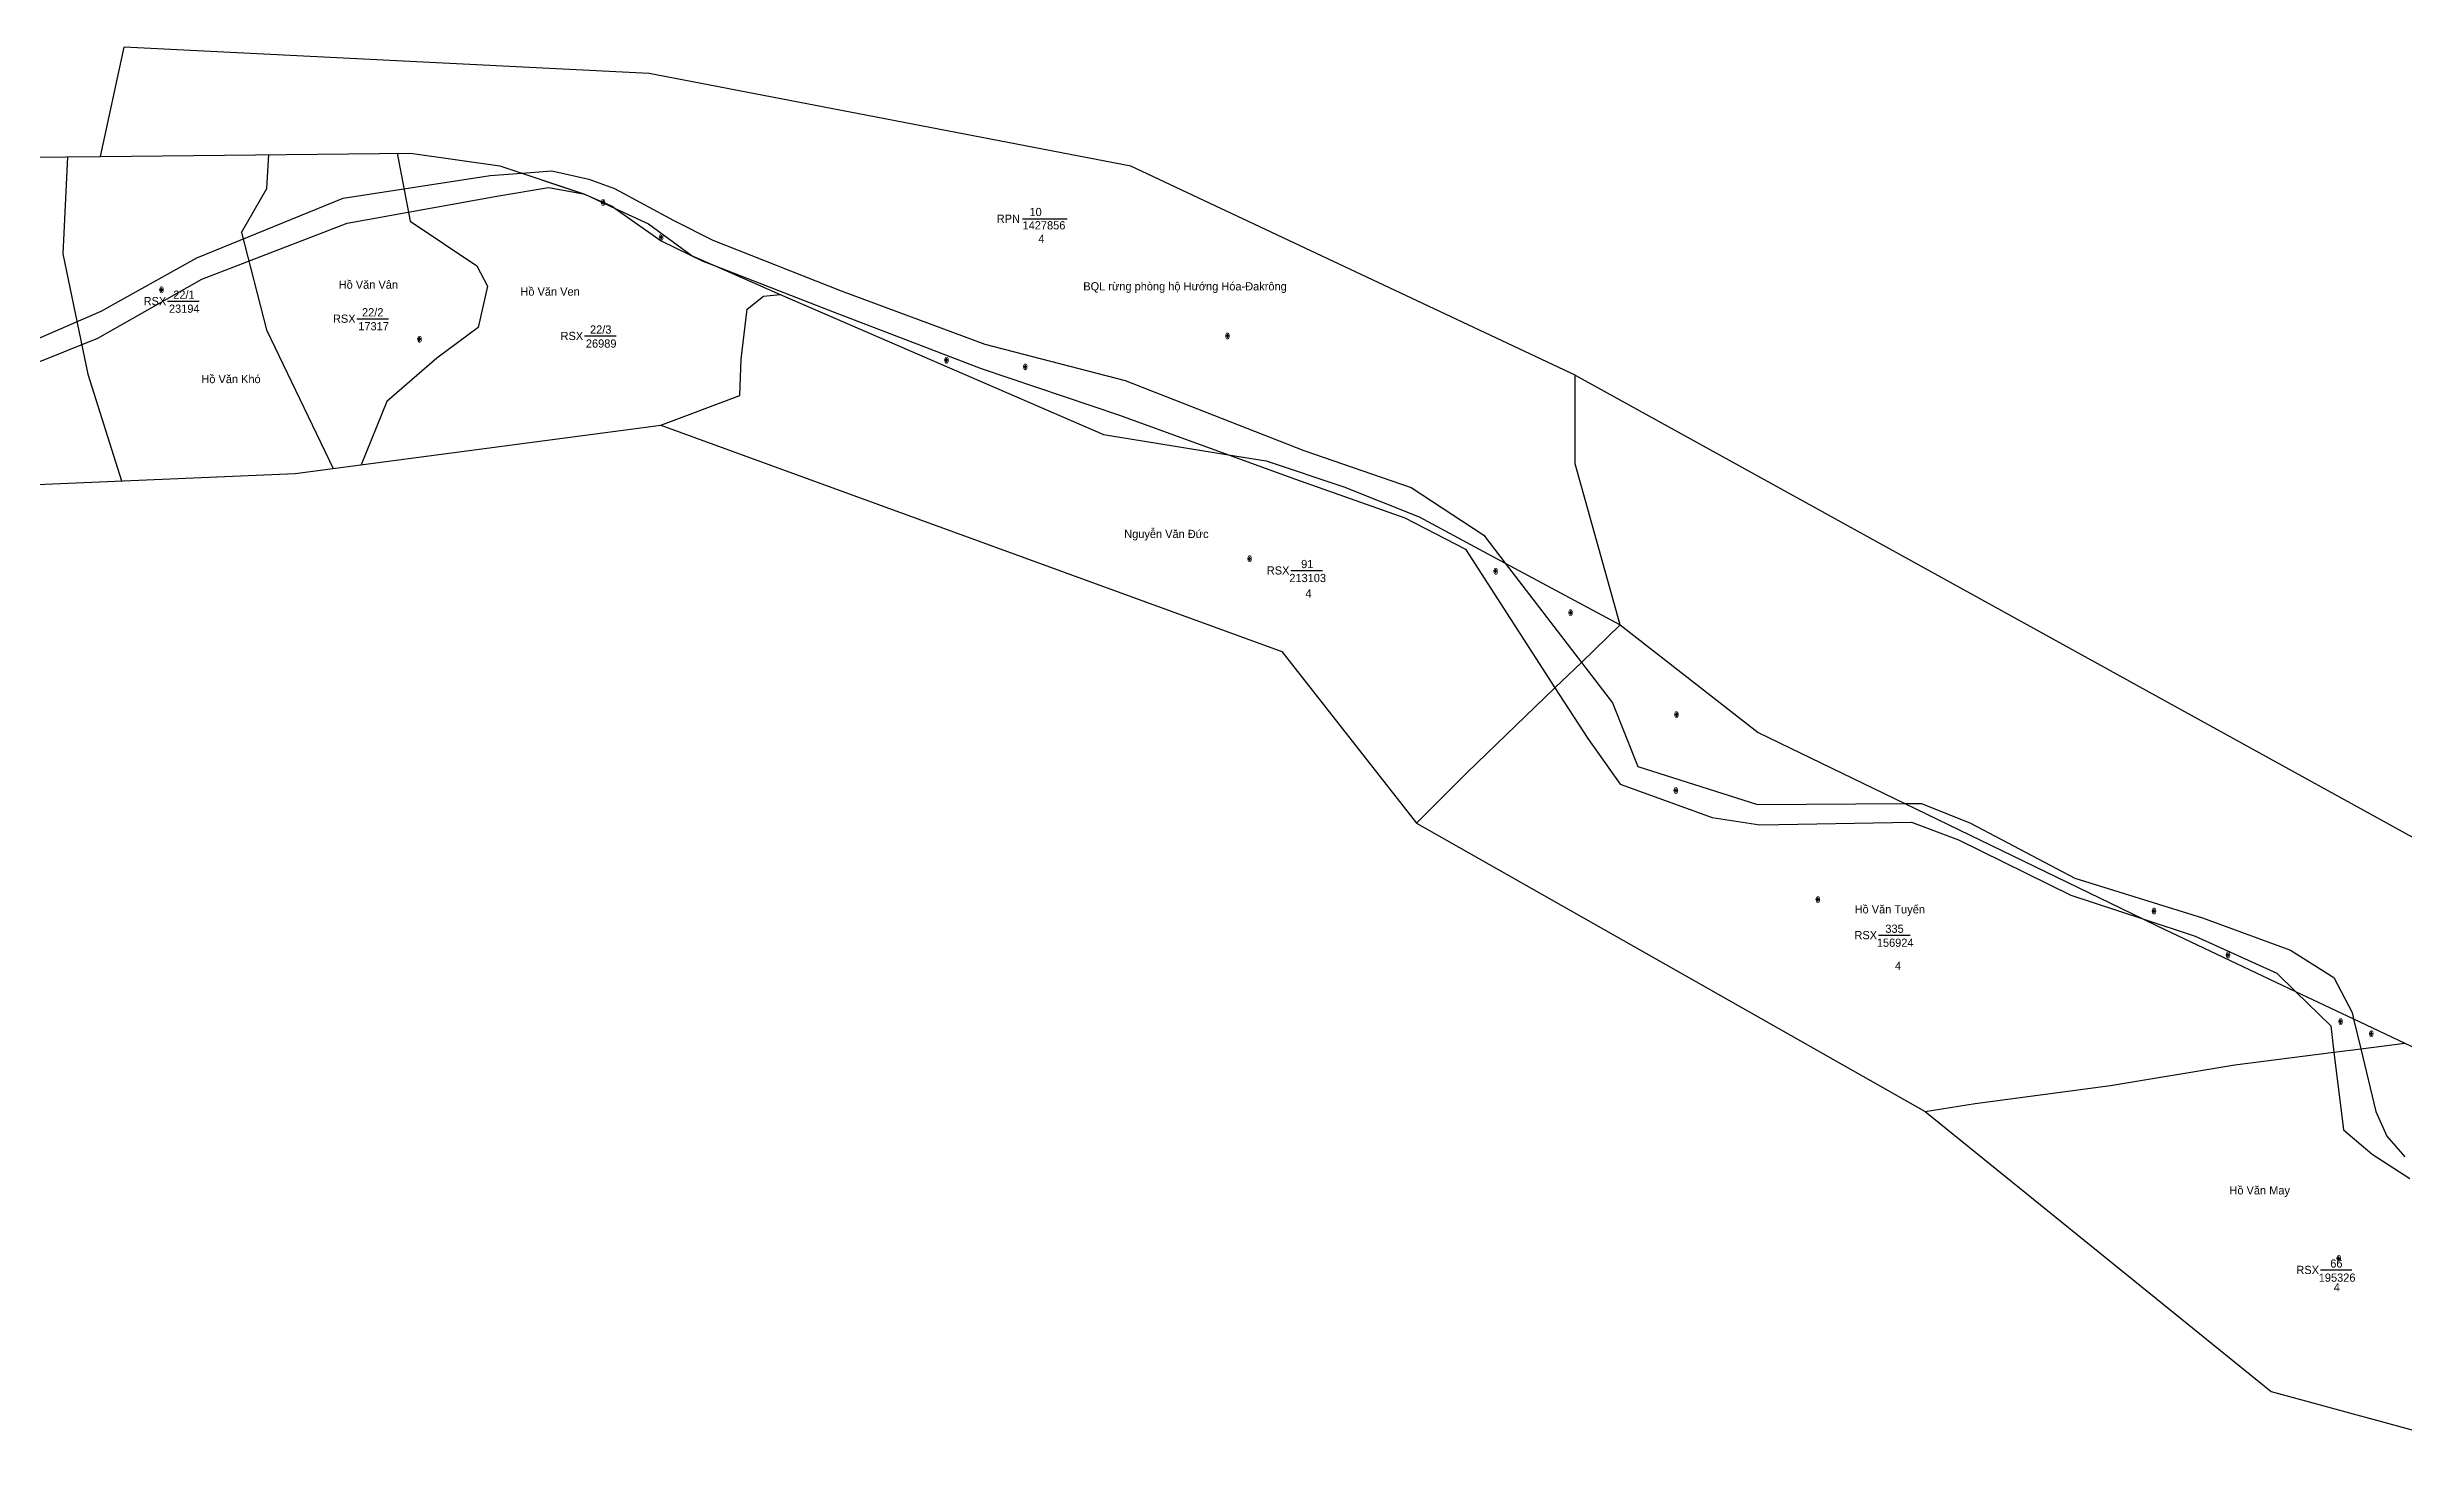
# Model space of a CAD drawing. Extents: x 554102 to 558995, y 1848938 to 1850054.
# Drawn here: x 556257 to 557691, y 1849192 to 1850054 of the extents above; entities that cross this region are included whole.
import ezdxf

# ---------------------------------------------------------------- set-up
doc = ezdxf.new("R2010")
doc.units = 0
for name, color, linetype in [('Level 10', 7, 'Continuous'), ('Level 11', 7, 'Continuous'), ('Level 13', 7, 'Continuous'), ('Level 14', 7, 'Continuous'), ('Level 15', 7, 'Continuous'), ('Level 16', 7, 'Continuous'), ('Level 17', 7, 'Continuous'), ('Level 2', 7, 'Continuous'), ('Level 20', 7, 'Continuous'), ('Level 36', 7, 'Continuous')]:
    doc.layers.add(name, color=color, linetype=linetype)

msp = doc.modelspace()

# ---------------------------------------------------------------- linework, layer by layer
at = {"layer": 'Level 10'}
for p, q in [((556289.9, 1849987.9), (556304.2, 1850054.4)), ((556623.4, 1850038.4), (556304.2, 1850054.4)), ((556916.4, 1849982), (556623.4, 1850038.4)), ((556247.8, 1849987.4), (556289.9, 1849987.9)), ((556289.9, 1849987.9), (556478.4, 1849989.9)), ((556478.4, 1849989.9), (556532.7, 1849982.2)), ((556532.7, 1849982.2), (556546, 1849977.8)), ((557186.4, 1849854.8), (556916.4, 1849982)), ((556437.5, 1849962.6), (556526.7, 1849976.3)), ((556526.7, 1849976.3), (556546, 1849977.8)), ((556530.9, 1849963.7), (556562.2, 1849969)), ((556546, 1849977.8), (556564.3, 1849979.2)), ((556546, 1849977.8), (556583.7, 1849965.2)), ((556562.2, 1849969), (556583.6, 1849965.2)), ((556564.3, 1849979.2), (556586.7, 1849974.1)), ((556586.7, 1849974.1), (556602.3, 1849968.3)), ((556602.3, 1849968.3), (556638.4, 1849948.9)), ((556348.5, 1849926.2), (556437.5, 1849962.6)), ((556439.9, 1849947.4), (556530.9, 1849963.7)), ((556583.6, 1849965.2), (556587.3, 1849963.5)), ((556583.7, 1849965.2), (556587.3, 1849963.5)), ((556587.3, 1849963.5), (556601, 1849957.6)), ((556587.3, 1849963.5), (556602.8, 1849956.3)), ((556601, 1849957.6), (556602.8, 1849956.3)), ((556602.8, 1849956.3), (556630.7, 1849936.5)), ((556602.8, 1849956.3), (556623, 1849946.9)), ((556351.4, 1849913.3), (556439.9, 1849947.4)), ((556623, 1849946.9), (556649.6, 1849927.4)), ((556638.4, 1849948.9), (556662.2, 1849936.9)), ((556290.3, 1849893.7), (556348.5, 1849926.2)), ((556630.7, 1849936.5), (556656, 1849924.2)), ((556649.6, 1849927.4), (556663.6, 1849921.3)), ((556656, 1849924.2), (556663.6, 1849921.3)), ((556662.2, 1849936.9), (556740.3, 1849906.1)), ((556288.3, 1849877.4), (556351.4, 1849913.3)), ((556663.6, 1849921.3), (556736, 1849893.2)), ((556663.6, 1849921.3), (556703.2, 1849904)), ((556679.5, 1849864.5), (556683, 1849895)), ((556683, 1849895), (556693, 1849903)), ((556693, 1849903), (556703.2, 1849904)), ((556703.2, 1849904), (556899.7, 1849818.7)), ((556740.3, 1849906.1), (556827.6, 1849873.8)), ((556194.6, 1849852.5), (556290.3, 1849893.7)), ((556736, 1849893.2), (556825.3, 1849859)), ((556196.4, 1849840.4), (556288.3, 1849877.4)), ((556827.6, 1849873.8), (556912.9, 1849851.7)), ((556678.5, 1849842.5), (556679.5, 1849864.5)), ((556825.3, 1849859), (556909.5, 1849830.6)), ((556912.9, 1849851.7), (557021.5, 1849809)), ((557186.4, 1849800.9), (557186.4, 1849854.8)), ((557186.4, 1849854.8), (557535.3, 1849662.3)), ((556630.5, 1849824.5), (556678.5, 1849842.5)), ((556408.2, 1849795), (556630.5, 1849824.5)), ((556630.5, 1849824.5), (557008.2, 1849686.7)), ((556909.5, 1849830.6), (556975.7, 1849806.5)), ((556899.7, 1849818.7), (556975.7, 1849806.5)), ((557021.5, 1849809), (557086.8, 1849786.5)), ((556157.1, 1849784.3), (556408.2, 1849795)), ((556975.7, 1849806.5), (557016.4, 1849791.6)), ((556975.7, 1849806.5), (556998.7, 1849802.8)), ((556998.7, 1849802.8), (557045.8, 1849787)), ((557213.9, 1849703), (557186.4, 1849800.9)), ((557016.4, 1849791.6), (557082.9, 1849768.1)), ((557045.8, 1849787), (557091.7, 1849768.7)), ((557086.8, 1849786.5), (557130.9, 1849757.6)), ((557082.9, 1849768.1), (557119.8, 1849749)), ((557091.7, 1849768.7), (557144, 1849740.6)), ((557130.9, 1849757.6), (557144, 1849740.6)), ((557119.8, 1849749), (557174.2, 1849664.7)), ((557144, 1849740.6), (557190.3, 1849680.2)), ((557144, 1849740.6), (557213.9, 1849703)), ((557190.3, 1849680.2), (557213.9, 1849703)), ((557213.9, 1849703), (557297.8, 1849637.6)), ((557008.2, 1849686.7), (557090, 1849582.3)), ((557174.2, 1849664.7), (557190.3, 1849680.2)), ((557190.3, 1849680.2), (557209.2, 1849655.6)), ((557120.6, 1849613), (557174.2, 1849664.7)), ((557174.2, 1849664.7), (557194.2, 1849633.9)), ((557209.2, 1849655.6), (557224.6, 1849616.9)), ((557535.3, 1849662.3), (557930.7, 1849444.2)), ((557297.8, 1849637.6), (557386.9, 1849594.4)), ((557194.2, 1849633.9), (557213.8, 1849606.1)), ((557090, 1849582.3), (557120.6, 1849613)), ((557224.6, 1849616.9), (557297.4, 1849593.7)), ((557213.8, 1849606.1), (557269.7, 1849585.9)), ((557297.4, 1849593.7), (557386.9, 1849594.4)), ((557386.9, 1849594.4), (557531.6, 1849524.2)), ((557386.9, 1849594.4), (557397, 1849594.4)), ((557397, 1849594.4), (557426.9, 1849582.4)), ((557090, 1849582.3), (557399.2, 1849407.1)), ((557269.7, 1849585.9), (557298.7, 1849581.3)), ((557298.7, 1849581.3), (557390.9, 1849583.1)), ((557390.9, 1849583.1), (557419.6, 1849572.3)), ((557426.9, 1849582.4), (557490.2, 1849548.9)), ((557419.6, 1849572.3), (557487.9, 1849538.6)), ((557487.9, 1849538.6), (557531.6, 1849524.2)), ((557490.2, 1849548.9), (557567.9, 1849524.9)), ((557531.6, 1849524.2), (557563.4, 1849513.7)), ((557531.6, 1849524.2), (557540.7, 1849519.8)), ((557567.9, 1849524.9), (557621.5, 1849505.1)), ((557540.7, 1849519.8), (557624.4, 1849480.1)), ((557563.4, 1849513.7), (557613.1, 1849491.1)), ((557621.5, 1849505.1), (557647.7, 1849488.5)), ((557613.1, 1849491.1), (557624.4, 1849480.1)), ((557624.4, 1849480.1), (557645.9, 1849459.2)), ((557624.4, 1849480.1), (557659.8, 1849463.4)), ((557647.7, 1849488.5), (557658.9, 1849467.2)), ((557658.9, 1849467.2), (557659.8, 1849463.4)), ((557645.9, 1849459.2), (557647.8, 1849443.2)), ((557659.8, 1849463.4), (557664.1, 1849445.2)), ((557659.8, 1849463.4), (557690.9, 1849448.6)), ((557511.9, 1849422.8), (557587.5, 1849435.5)), ((557587.5, 1849435.5), (557647.8, 1849443.2)), ((557647.8, 1849443.2), (557664.1, 1849445.2)), ((557647.8, 1849443.2), (557653.6, 1849395.9)), ((557664.1, 1849445.2), (557690.9, 1849448.6)), ((557664.1, 1849445.2), (557673.3, 1849407.1)), ((557690.9, 1849448.6), (557709.2, 1849440)), ((557429.7, 1849411.9), (557511.9, 1849422.8)), ((557399.2, 1849407.1), (557429.7, 1849411.9)), ((557399.2, 1849407.1), (557609.7, 1849236.8)), ((557673.3, 1849407.1), (557679.9, 1849392)), ((557653.6, 1849395.9), (557671, 1849381)), ((557671, 1849381), (557693.9, 1849366.3)), ((557679.9, 1849392), (557690.9, 1849379.5)), ((557609.7, 1849236.8), (557773.8, 1849192.1))]:
    msp.add_line(p, q, dxfattribs=at)
at = {"layer": 'Level 11'}
for p, q in [((556594.7, 1849959.9), (556594.1, 1849959.9)), ((556595.4, 1849960.5), (556594.7, 1849959.9)), ((556594.7, 1849959.9), (556595.4, 1849959.3)), ((556595.4, 1849961.2), (556595.4, 1849960.5)), ((556596, 1849959.9), (556595.4, 1849960.5)), ((556595.4, 1849959.3), (556596, 1849959.9)), ((556595.4, 1849959.3), (556595.4, 1849958.7)), ((556596.6, 1849959.9), (556596, 1849959.9)), ((556630.1, 1849938.8), (556629.5, 1849938.8)), ((556630.7, 1849939.4), (556630.1, 1849938.8)), ((556630.1, 1849938.8), (556630.7, 1849938.1)), ((556630.7, 1849940), (556630.7, 1849939.4)), ((556631.4, 1849938.8), (556630.7, 1849939.4)), ((556630.7, 1849938.1), (556631.4, 1849938.8)), ((556630.7, 1849938.1), (556630.7, 1849937.5)), ((556632, 1849938.8), (556631.4, 1849938.8)), ((556326.2, 1849906.8), (556325.6, 1849906.8)), ((556326.8, 1849907.4), (556326.2, 1849906.8)), ((556326.2, 1849906.8), (556326.8, 1849906.1)), ((556326.8, 1849908), (556326.8, 1849907.4)), ((556327.5, 1849906.8), (556326.8, 1849907.4)), ((556326.8, 1849906.1), (556327.5, 1849906.8)), ((556326.8, 1849906.1), (556326.8, 1849905.5)), ((556328.1, 1849906.8), (556327.5, 1849906.8)), ((556975, 1849879.9), (556975, 1849879.3)), ((556483.1, 1849876.7), (556482.5, 1849876.7)), ((556483.7, 1849877.3), (556483.1, 1849876.7)), ((556483.1, 1849876.7), (556483.7, 1849876)), ((556483.7, 1849877.9), (556483.7, 1849877.3)), ((556484.4, 1849876.7), (556483.7, 1849877.3)), ((556483.7, 1849876), (556484.4, 1849876.7)), ((556483.7, 1849876), (556483.7, 1849875.4)), ((556485, 1849876.7), (556484.4, 1849876.7)), ((556974.4, 1849878.7), (556973.8, 1849878.7)), ((556975, 1849879.3), (556974.4, 1849878.7)), ((556974.4, 1849878.7), (556975, 1849878.1)), ((556975.6, 1849878.7), (556975, 1849879.3)), ((556975, 1849878.1), (556975.6, 1849878.7)), ((556975, 1849878.1), (556975, 1849877.4)), ((556976.3, 1849878.7), (556975.6, 1849878.7)), ((556803.5, 1849863.9), (556802.9, 1849863.9)), ((556804.1, 1849864.5), (556803.5, 1849863.9)), ((556803.5, 1849863.9), (556804.1, 1849863.2)), ((556804.1, 1849865.1), (556804.1, 1849864.5)), ((556804.8, 1849863.9), (556804.1, 1849864.5)), ((556804.1, 1849863.2), (556804.8, 1849863.9)), ((556804.1, 1849863.2), (556804.1, 1849862.6)), ((556805.4, 1849863.9), (556804.8, 1849863.9)), ((556851.4, 1849859.9), (556850.8, 1849859.9)), ((556852.1, 1849860.5), (556851.4, 1849859.9)), ((556851.4, 1849859.9), (556852.1, 1849859.3)), ((556852.1, 1849861.1), (556852.1, 1849860.5)), ((556852.7, 1849859.9), (556852.1, 1849860.5)), ((556852.1, 1849859.3), (556852.7, 1849859.9)), ((556852.1, 1849859.3), (556852.1, 1849858.6)), ((556853.3, 1849859.9), (556852.7, 1849859.9)), ((556987.8, 1849743.2), (556987.2, 1849743.2)), ((556988.5, 1849743.8), (556987.8, 1849743.2)), ((556987.8, 1849743.2), (556988.5, 1849742.5)), ((556988.5, 1849744.4), (556988.5, 1849743.8)), ((556989.1, 1849743.2), (556988.5, 1849743.8)), ((556988.5, 1849742.5), (556989.1, 1849743.2)), ((556988.5, 1849742.5), (556988.5, 1849741.9)), ((556989.7, 1849743.2), (556989.1, 1849743.2)), ((557138.1, 1849736.2), (557137.5, 1849735.6)), ((557138.1, 1849736.9), (557138.1, 1849736.2)), ((557138.7, 1849735.6), (557138.1, 1849736.2)), ((557137.5, 1849735.6), (557136.8, 1849735.6)), ((557137.5, 1849735.6), (557138.1, 1849735)), ((557138.1, 1849735), (557138.7, 1849735.6)), ((557138.1, 1849735), (557138.1, 1849734.4)), ((557139.3, 1849735.6), (557138.7, 1849735.6)), ((557183, 1849710.4), (557182.4, 1849710.4)), ((557183.6, 1849711), (557183, 1849710.4)), ((557183, 1849710.4), (557183.6, 1849709.8)), ((557183.6, 1849711.7), (557183.6, 1849711)), ((557184.2, 1849710.4), (557183.6, 1849711)), ((557183.6, 1849709.8), (557184.2, 1849710.4)), ((557183.6, 1849709.8), (557183.6, 1849709.2)), ((557184.9, 1849710.4), (557184.2, 1849710.4)), ((557247.4, 1849648.4), (557246.8, 1849648.4)), ((557248, 1849649), (557247.4, 1849648.4)), ((557247.4, 1849648.4), (557248, 1849647.7)), ((557248, 1849649.6), (557248, 1849649)), ((557248.6, 1849648.4), (557248, 1849649)), ((557248, 1849647.7), (557248.6, 1849648.4)), ((557248, 1849647.7), (557248, 1849647.1)), ((557249.3, 1849648.4), (557248.6, 1849648.4)), ((557247, 1849602.2), (557246.3, 1849602.2)), ((557247.6, 1849602.8), (557247, 1849602.2)), ((557247, 1849602.2), (557247.6, 1849601.6)), ((557247.6, 1849603.5), (557247.6, 1849602.8)), ((557248.2, 1849602.2), (557247.6, 1849602.8)), ((557247.6, 1849601.6), (557248.2, 1849602.2)), ((557247.6, 1849601.6), (557247.6, 1849601)), ((557248.8, 1849602.2), (557248.2, 1849602.2)), ((557333.3, 1849535.9), (557332.7, 1849535.9)), ((557333.9, 1849536.6), (557333.3, 1849535.9)), ((557333.3, 1849535.9), (557333.9, 1849535.3)), ((557333.9, 1849537.2), (557333.9, 1849536.6)), ((557334.6, 1849535.9), (557333.9, 1849536.6)), ((557333.9, 1849535.3), (557334.6, 1849535.9)), ((557335.2, 1849535.9), (557334.6, 1849535.9)), ((557333.9, 1849535.3), (557333.9, 1849534.7)), ((557537.7, 1849528.9), (557537.1, 1849528.9)), ((557538.3, 1849529.5), (557537.7, 1849528.9)), ((557537.7, 1849528.9), (557538.3, 1849528.3)), ((557538.3, 1849530.2), (557538.3, 1849529.5)), ((557539, 1849528.9), (557538.3, 1849529.5)), ((557538.3, 1849528.3), (557539, 1849528.9)), ((557538.3, 1849528.3), (557538.3, 1849527.7)), ((557539.6, 1849528.9), (557539, 1849528.9)), ((557582.7, 1849502.2), (557582.1, 1849502.2)), ((557583.4, 1849502.8), (557582.7, 1849502.2)), ((557582.7, 1849502.2), (557583.4, 1849501.6)), ((557583.4, 1849503.4), (557583.4, 1849502.8)), ((557584, 1849502.2), (557583.4, 1849502.8)), ((557583.4, 1849501.6), (557584, 1849502.2)), ((557583.4, 1849501.6), (557583.4, 1849500.9)), ((557584.6, 1849502.2), (557584, 1849502.2)), ((557651.1, 1849461.7), (557650.5, 1849461.7)), ((557651.8, 1849462.3), (557651.1, 1849461.7)), ((557651.1, 1849461.7), (557651.8, 1849461)), ((557651.8, 1849462.9), (557651.8, 1849462.3)), ((557652.4, 1849461.7), (557651.8, 1849462.3)), ((557651.8, 1849461), (557652.4, 1849461.7)), ((557651.8, 1849461), (557651.8, 1849460.4)), ((557653, 1849461.7), (557652.4, 1849461.7)), ((557669.8, 1849454.3), (557669.2, 1849454.3)), ((557670.4, 1849454.9), (557669.8, 1849454.3)), ((557669.8, 1849454.3), (557670.4, 1849453.7)), ((557670.4, 1849455.6), (557670.4, 1849454.9)), ((557671.1, 1849454.3), (557670.4, 1849454.9)), ((557670.4, 1849453.7), (557671.1, 1849454.3)), ((557670.4, 1849453.7), (557670.4, 1849453.1)), ((557671.7, 1849454.3), (557671.1, 1849454.3)), ((557650.1, 1849317.7), (557649.4, 1849317.7)), ((557650.7, 1849318.3), (557650.1, 1849317.7)), ((557650.1, 1849317.7), (557650.7, 1849317)), ((557650.7, 1849318.9), (557650.7, 1849318.3)), ((557651.3, 1849317.7), (557650.7, 1849318.3)), ((557650.7, 1849317), (557651.3, 1849317.7)), ((557650.7, 1849317), (557650.7, 1849316.4)), ((557651.9, 1849317.7), (557651.3, 1849317.7))]:
    msp.add_line(p, q, dxfattribs=at)
for centre in [(556595.4, 1849959.9), (556630.7, 1849938.8), (556326.8, 1849906.8), (556483.7, 1849876.7), (556975, 1849878.7), (556804.1, 1849863.9), (556852.1, 1849859.9), (556988.5, 1849743.2), (557138.1, 1849735.6), (557183.6, 1849710.4), (557248, 1849648.4), (557247.6, 1849602.2), (557333.9, 1849535.9), (557538.3, 1849528.9), (557583.4, 1849502.2), (557651.8, 1849461.7), (557670.4, 1849454.3), (557650.7, 1849317.7)]:
    msp.add_circle(centre, 0.15, dxfattribs=at)
at = {"layer": 'Level 16'}
for points in [[(556850.5, 1849950), (556877.7, 1849950)], [(556330.7, 1849899.9), (556349.8, 1849899.9)], [(556445.8, 1849889.2), (556464.9, 1849889.2)], [(556584.2, 1849878.7), (556603.4, 1849878.7)], [(557013.6, 1849736.1), (557032.8, 1849736.1)], [(557370.9, 1849514.3), (557390.1, 1849514.3)], [(557639.6, 1849310.7), (557658.8, 1849310.7)]]:
    msp.add_lwpolyline(points, dxfattribs=at)
at = {"layer": 'Level 2'}
msp.add_line((556532.7, 1849982.2), (556583.6, 1849965.2), dxfattribs=at)
at = {"layer": 'Level 36'}
for p, q in [((556269.8, 1849987.6), (556267, 1849928.7)), ((556391.1, 1849968.3), (556392.3, 1849989)), ((556470.3, 1849989.8), (556478.1, 1849948.6)), ((556375.5, 1849941.6), (556391.1, 1849968.3)), ((556375.5, 1849941.6), (556390.7, 1849882.4)), ((556478.1, 1849948.6), (556518.7, 1849921.4)), ((556267, 1849928.7), (556282.1, 1849855.4)), ((556518.7, 1849921.4), (556525.1, 1849908.9)), ((556525.1, 1849908.9), (556519.4, 1849883.9)), ((556390.7, 1849882.4), (556431.3, 1849798.1)), ((556519.4, 1849883.9), (556494.3, 1849865.1)), ((556282.1, 1849855.4), (556302.7, 1849790.5)), ((556494.3, 1849865.1), (556464, 1849838.8)), ((556464, 1849838.8), (556448.3, 1849800.3))]:
    msp.add_line(p, q, dxfattribs=at)

# ---------------------------------------------------------------- texts
at = {"layer": 'Level 13'}
for p in [(556594, 1849957.9), (556594, 1849957.9), (556594, 1849957.9), (556629.4, 1849936.8), (556629.4, 1849936.8), (556629.4, 1849936.8), (556325.5, 1849904.8), (556325.5, 1849904.8), (556973.6, 1849876.7), (556973.6, 1849876.7), (556973.6, 1849876.7), (556482.4, 1849874.7), (556482.4, 1849874.7), (556802.8, 1849861.9), (556802.8, 1849861.9), (556802.8, 1849861.9), (556850.7, 1849857.9), (556850.7, 1849857.9), (556850.7, 1849857.9), (556987.1, 1849741.2), (556987.1, 1849741.2), (556987.1, 1849741.2), (557136.7, 1849733.6), (557136.7, 1849733.6), (557136.7, 1849733.6), (557182.2, 1849708.4), (557182.2, 1849708.4), (557182.2, 1849708.4), (557246.6, 1849646.4), (557246.6, 1849646.4), (557246.6, 1849646.4), (557246.2, 1849600.2), (557246.2, 1849600.2), (557246.2, 1849600.2), (557332.6, 1849533.9), (557332.6, 1849533.9), (557332.6, 1849533.9), (557537, 1849526.9), (557537, 1849526.9), (557537, 1849526.9), (557582, 1849500.2), (557582, 1849500.2), (557582, 1849500.2), (557650.4, 1849459.7), (557650.4, 1849459.7), (557650.4, 1849459.7), (557669.1, 1849452.3), (557669.1, 1849452.3), (557669.1, 1849452.3), (557649.3, 1849315.7), (557649.3, 1849315.7), (557649.3, 1849315.7)]:
    msp.add_text('0', height=4, dxfattribs=at).set_placement(p)
at = {"layer": 'Level 14'}
for s, p in [('10', (556854.7, 1849951.6)), ('22/1', (556334.1, 1849901.3)), ('22/2', (556448.9, 1849890.6)), ('22/3', (556587.5, 1849880.1)), ('91', (557019.9, 1849737.5)), ('335', (557375.1, 1849515.7)), ('66', (557645.6, 1849312.1))]:
    msp.add_text(s, height=5, dxfattribs=at).set_placement(p)
at = {"layer": 'Level 15'}
for s, p in [('1427856', (556850.5, 1849943.5)), ('23194', (556331.5, 1849892.8)), ('17317', (556446.6, 1849882.1)), ('26989', (556585, 1849871.6)), ('213103', (557012.7, 1849729)), ('156924', (557369.9, 1849507.2)), ('195326', (557638.6, 1849303.5))]:
    msp.add_text(s, height=5, dxfattribs=at).set_placement(p)
at = {"layer": 'Level 16'}
for s, p in [('RPN', (556834.8, 1849947.5)), ('RSX', (556316.1, 1849897.4)), ('RSX', (556431.2, 1849886.7)), ('RSX', (556569.6, 1849876.2)), ('RSX', (556999, 1849733.6)), ('RSX', (557356.3, 1849511.8)), ('RSX', (557625, 1849308.2))]:
    msp.add_text(s, height=5, dxfattribs=at).set_placement(p)
at = {"layer": 'Level 17'}
for p in [(556860.1, 1849935.3), (557022.5, 1849719.6), (557380.9, 1849493.1), (557647.7, 1849297.6)]:
    msp.add_text('4', height=5, dxfattribs=at).set_placement(p)
at = {"layer": 'Level 20'}
for s, p in [('BQL rừng phòng hộ Hướng Hóa-Đakrông', (556887.4, 1849906.4)), ('Nguyễn Văn Đức', (556912.3, 1849755.8)), ('Hồ Văn Tuyến', (557356.4, 1849527.5)), ('Hồ Văn May', (557584.3, 1849356.6))]:
    msp.add_text(s, height=5, dxfattribs=at).set_placement(p)
at = {"layer": 'Level 36'}
for s, p in [('Hồ Văn Vân', (556434.7, 1849907.4)), ('Hồ Văn Ven', (556545.2, 1849903.2)), ('Hồ Văn Khó', (556351.2, 1849850))]:
    msp.add_text(s, height=5, dxfattribs=at).set_placement(p)

doc.saveas('drawing.dxf')
